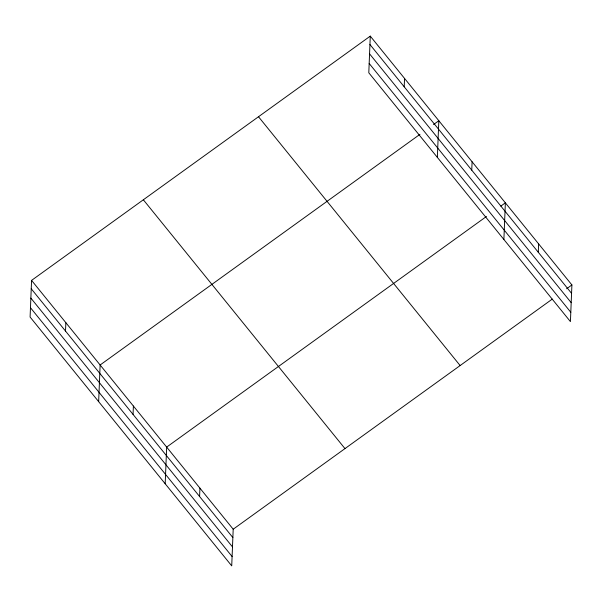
<?xml version="1.0" encoding="UTF-8"?>
<svg xmlns="http://www.w3.org/2000/svg" width="602" height="602" viewBox="0 0 602 602"><rect width="100%" height="100%" fill="white"/><g stroke="black" fill="none" stroke-linecap="round" stroke-linejoin="round"><path stroke-width="0.9" d="M31.575 280.389L30.1 317.051L231.725 565.872L233.2 529.211L31.575 280.389L370.275 36.128L571.9 284.949L570.425 321.611L368.8 72.789L370.275 36.128M65.513 331.062L65.851 322.687M98.653 401.647L100.128 364.985L419.948 134.344M133.057 414.417L133.396 406.041M165.189 483.76L166.664 447.098L486.484 216.457M199.593 496.53L199.932 488.154M404.213 86.801L404.552 78.433M437.353 157.393L438.828 120.731L433.538 124.539M471.757 170.155L472.096 161.787M503.889 239.498L505.364 202.836L500.834 206.11M538.293 252.268L538.632 243.893M233.2 529.211L552.267 299.111M566.61 288.764L571.9 284.949M369.937 44.503L571.561 293.325M369.56 53.841L571.185 302.655M369.176 63.458L570.801 312.28M258.499 116.735L460.131 365.557M143.344 199.781L344.969 448.603M31.236 288.764L232.861 537.578M30.86 298.095L232.492 546.917M30.476 307.712L232.101 556.534"/></g></svg>
